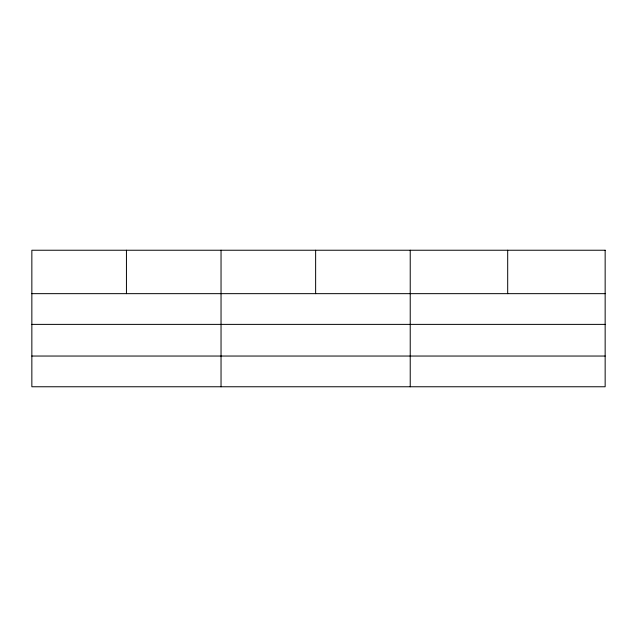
<?xml version="1.0" encoding="UTF-8"?>
<svg xmlns="http://www.w3.org/2000/svg" width="637" height="637" viewBox="0 0 637 637"><rect width="100%" height="100%" fill="white"/><g stroke="black" fill="none" stroke-linecap="round" stroke-linejoin="round"><path stroke-width="0.96" d="M31.85 293.657L605.15 293.657M31.85 324.384L605.15 324.384M31.85 356.043L605.15 356.043M507.689 250.237L507.689 293.657M410.228 250.237L410.228 386.763M315.633 250.237L315.633 293.657M221.039 250.237L221.039 386.763M126.445 250.237L126.445 293.657M605.15 250.237L31.85 250.237L31.85 386.763L605.15 386.763L605.15 250.237"/></g></svg>
